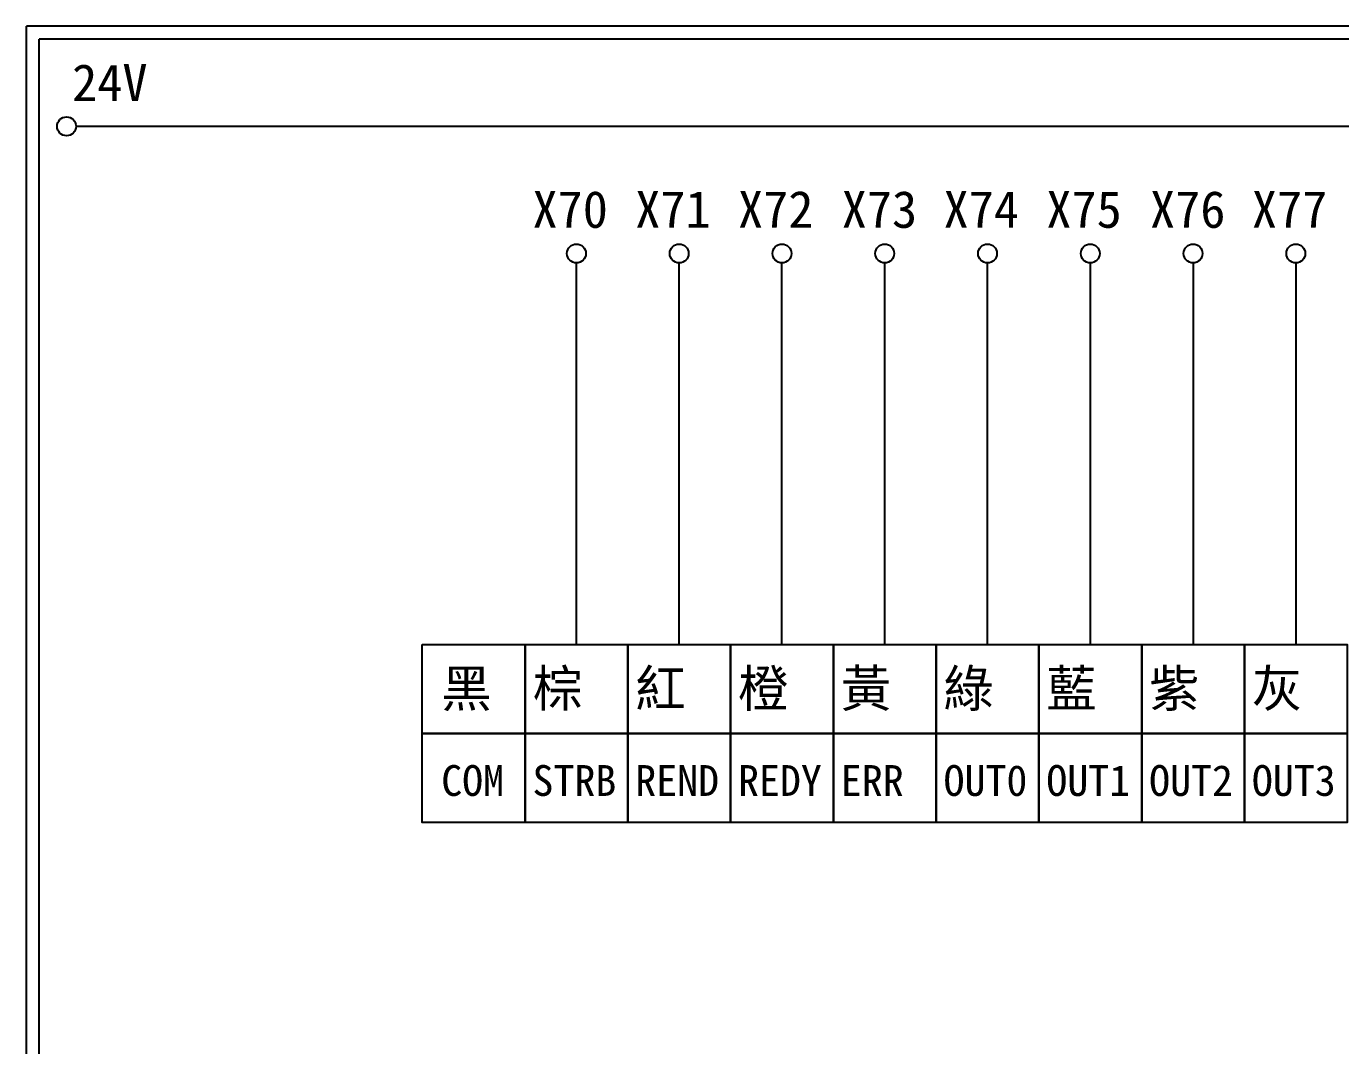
# Model space of a CAD drawing. Extents: x 134 to 2648, y -627 to 3.
# Drawn here: x 1961.3 to 2089.4, y -522.7 to -423.3 of the extents above; entities that cross this region are included whole.
import ezdxf

# ---------------------------------------------------------------- set-up
doc = ezdxf.new("R2010")
doc.units = 0
doc.layers.get('0').update_dxf_attribs({"linetype": 'CONTINUOUS'})
doc.layers.add('圖框層', color=7, linetype='CONTINUOUS')
doc.layers.add('標尺寸層', color=3, linetype='CONTINUOUS')
doc.styles.add('STSL', font='kaiu.ttf')

msp = doc.modelspace()

# ---------------------------------------------------------------- linework, layer by layer
for p, q in [((2014.92, -483.56), (2014.92, -446.38)), ((2024.93, -483.56), (2024.93, -446.38)), ((2034.94, -483.56), (2034.94, -446.38)), ((2044.95, -483.56), (2044.95, -446.38)), ((2054.96, -483.56), (2054.96, -446.38)), ((2064.97, -446.38), (2064.97, -483.56)), ((2074.98, -446.38), (2074.98, -483.56)), ((2084.99, -446.38), (2084.99, -483.56))]:
    msp.add_line(p, q)
for points in [[(1999.91, -483.56), (2009.92, -483.56), (2009.92, -492.22), (1999.91, -492.22)], [(2009.92, -483.56), (2019.93, -483.56), (2019.93, -492.22), (2009.92, -492.22)], [(2019.93, -483.56), (2029.94, -483.56), (2029.94, -492.22), (2019.93, -492.22)], [(2029.94, -483.56), (2039.95, -483.56), (2039.95, -492.22), (2029.94, -492.22)], [(2039.95, -483.56), (2049.96, -483.56), (2049.96, -492.22), (2039.95, -492.22)], [(2049.96, -483.56), (2059.97, -483.56), (2059.97, -492.22), (2049.96, -492.22)], [(2059.97, -483.56), (2069.98, -483.56), (2069.98, -492.22), (2059.97, -492.22)], [(2069.98, -483.56), (2079.99, -483.56), (2079.99, -492.22), (2069.98, -492.22)], [(2079.99, -483.56), (2090, -483.56), (2090, -492.22), (2079.99, -492.22)], [(1999.91, -492.22), (2009.92, -492.22), (2009.92, -500.89), (1999.91, -500.89)], [(2009.92, -492.22), (2019.93, -492.22), (2019.93, -500.89), (2009.92, -500.89)], [(2019.93, -492.22), (2029.94, -492.22), (2029.94, -500.89), (2019.93, -500.89)], [(2029.94, -492.22), (2039.95, -492.22), (2039.95, -500.89), (2029.94, -500.89)], [(2039.95, -492.22), (2049.96, -492.22), (2049.96, -500.89), (2039.95, -500.89)], [(2049.96, -492.22), (2059.97, -492.22), (2059.97, -500.89), (2049.96, -500.89)], [(2059.97, -492.22), (2069.98, -492.22), (2069.98, -500.89), (2059.97, -500.89)], [(2069.98, -492.22), (2079.99, -492.22), (2079.99, -500.89), (2069.98, -500.89)], [(2079.99, -492.22), (2090, -492.22), (2090, -500.89), (2079.99, -500.89)]]:
    msp.add_lwpolyline(points, close=True)
at = {"layer": '圖框層', "color": 7}
for p, q in [((2248.34, -423.32), (1961.34, -423.32)), ((1961.34, -627.29), (1961.34, -423.32)), ((2247.09, -424.57), (1962.59, -424.57)), ((1962.59, -626.04), (1962.59, -424.57))]:
    msp.add_line(p, q, dxfattribs=at)
at = {"layer": '標尺寸層', "color": 7}
msp.add_line((1966.18, -433.07), (2243.77, -433.07), dxfattribs=at)
for centre in [(1965.26, -433.07), (2014.92, -445.46), (2024.93, -445.46), (2034.94, -445.46), (2044.95, -445.46), (2054.96, -445.46), (2064.97, -445.46), (2074.98, -445.46), (2084.99, -445.46)]:
    msp.add_circle(centre, 0.92, dxfattribs=at)

# ---------------------------------------------------------------- texts
at = {"layer": '圖框層', "color": 4, "style": 'STSL'}
for s, height, p in [('24V', 3.6, (1965.8, -430.61)), ('X70', 3.6, (2010.64, -442.96)), ('X71', 3.6, (2020.65, -442.96)), ('X72', 3.6, (2030.66, -442.96)), ('X73', 3.6, (2040.76, -442.96)), ('X74', 3.6, (2050.68, -442.96)), ('X75', 3.6, (2060.69, -442.96)), ('X76', 3.6, (2070.79, -442.96)), ('X77', 3.6, (2080.71, -442.96)), ('黑', 3.6, (2001.75, -489.64)), ('棕', 3.6, (2010.64, -489.64)), ('紅', 3.6, (2020.65, -489.64)), ('橙', 3.6, (2030.66, -489.64)), ('黃', 3.6, (2040.67, -489.64)), ('綠', 3.6, (2050.68, -489.64)), ('藍', 3.6, (2060.69, -489.64)), ('紫', 3.6, (2070.7, -489.64)), ('灰', 3.6, (2080.71, -489.64)), ('COM', 3, (2001.75, -498.31)), ('STRB', 3, (2010.64, -498.31)), ('REND', 3, (2020.65, -498.31)), ('REDY', 3, (2030.66, -498.31)), ('ERR', 3, (2040.67, -498.31)), ('OUT0', 3, (2050.68, -498.31)), ('OUT1', 3, (2060.69, -498.31)), ('OUT2', 3, (2070.7, -498.31)), ('OUT3', 3, (2080.71, -498.31))]:
    msp.add_text(s, height=height, dxfattribs=at).set_placement(p)

doc.saveas('drawing.dxf')
